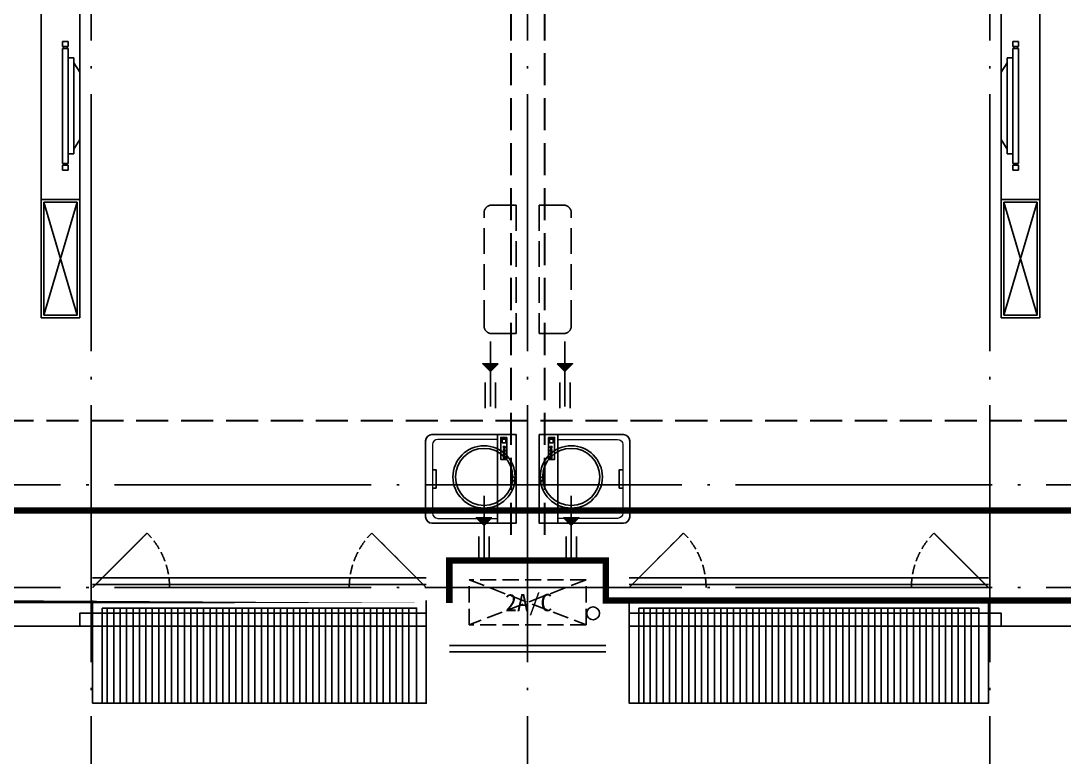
# Model space of a CAD drawing. Extents: x 23000734 to 24262965, y -11528137 to -9789882.
# Drawn here: x 24238966 to 24247095, y -10106160 to -10100428 of the extents above; entities that cross this region are included whole.
import ezdxf

# ---------------------------------------------------------------- set-up
doc = ezdxf.new("R2010")
doc.units = 0
doc.header["$LTSCALE"] = 1000
for name, pattern in [('DASH', [0.35, 0.25, -0.1]), ('DASHDOTX2', [50.8, 25.4, -12.7, 0, -12.7]), ('DOTE', [2.4200000000000004, 2, -0.2, 0.02, -0.2])]:
    doc.linetypes.add(name, pattern=pattern)
for name, color, linetype in [('0-0全面积', 3, 'Continuous'), ('0-0半面积', 10, 'Continuous'), ('0-0太阳能', 167, 'Continuous'), ('0-厨卫洁具', 95, 'Continuous'), ('0-开启示意', 154, 'Continuous'), ('0-栏杆', 141, 'Continuous'), ('0-看线', 173, 'Continuous'), ('0-线脚', 6, 'Continuous'), ('A-SURFACE', 6, 'Continuous'), ('A-活动家具', 8, 'Continuous'), ('B-家具', 167, 'DASHDOTX2'), ('BALCONY', 6, 'Continuous'), ('DOTE', 249, 'DOTE'), ('KT', 8, 'Continuous'), ('PUB_STRM', 4, 'Continuous'), ('空调', 6, 'Continuous')]:
    doc.layers.add(name, color=color, linetype=linetype)
doc.styles.add('黑体', font='SIMHEI_0.TTF', dxfattribs={"width": 0.8})

# ---------------------------------------------------------------- blocks, each defined once
blk = doc.blocks.new('客厅电视')
at = {"layer": 'B-家具'}
for p, q in [((23188.14249592018, 22787.39093441097), (23488.14249592018, 22787.39093441097)), ((23353.81299485546, 22520.07750156242), (23353.81299485546, 22557.39093439747)), ((23353.81299485546, 22557.39093439747), (23398.58911425713, 22557.39093439747)), ((23398.58911425713, 22520.07750156242), (23353.81299485546, 22520.07750156242)), ((23361.27568142232, 22520.07750156242), (23361.27568142232, 22505.15212842869)), ((23391.12642769027, 22520.07750156242), (23391.12642769027, 22505.15212842869)), ((23398.58911425713, 22557.39093439747), (23398.58911425713, 22520.07750156242)), ((23398.58911425713, 22505.15212842869), (23353.81299485546, 22505.15212842869)), ((23353.81299485546, 22505.15212842869), (23353.81299485546, 21609.62974039558)), ((23398.58911425713, 21609.62974039558), (23398.58911425713, 22505.15212842869)), ((23443.36523365881, 22430.52526275907), (23398.58911425713, 22430.52526275907)), ((23398.58911425713, 22430.52526275907), (23398.58911425713, 21684.2566060652)), ((23443.36523365881, 21684.2566060652), (23443.36523365881, 22430.52526275907)), ((23488.14135306049, 22318.58496425534), (23443.36523365881, 22393.21182992449)), ((23443.36523365881, 22393.21182992449), (23443.36523365881, 21721.57003889978)), ((23488.14135306049, 21796.1969045694), (23488.14135306049, 22318.58496425534)), ((23443.36523365881, 21721.57003889978), (23488.14135306049, 21796.1969045694)), ((23398.58911425713, 21684.2566060652), (23443.36523365881, 21684.2566060652)), ((23353.81299485546, 21609.62974039558), (23398.58911425713, 21609.62974039558)), ((23398.58911425713, 21594.70436726185), (23353.81299485546, 21594.70436726185)), ((23353.81299485546, 21594.70436726185), (23353.81299485546, 21557.39093442727)), ((23353.81299485546, 21557.39093442727), (23398.58911425713, 21557.39093442727)), ((23361.27568142232, 21594.70436726185), (23361.27568142232, 21609.62974039558)), ((23391.12642769027, 21594.70436726185), (23391.12642769027, 21609.62974039558)), ((23398.58911425713, 21557.39093442727), (23398.58911425713, 21594.70436726185)), ((23488.14249592018, 21327.39093441097), (23188.14249592018, 21327.39093441097))]:
    blk.add_line(p, q, dxfattribs=at)
for points in [[(23488.14249592018, 23707.39093441097), (23188.14249592018, 23707.39093441097), (23188.14249592018, 20407.39093441097), (23488.14249591646, 20407.39093690459), (23488.14249591646, 23707.39093441097)], [(23468.14249591646, 22807.39093441097), (23208.14249592018, 23687.39093441097)], [(23208.14249592018, 22807.39093441097), (23468.14249591646, 23687.39093441097)], [(23468.14249591646, 21307.39093441097), (23208.14249592018, 21307.39093441097), (23208.14249592018, 20427.39093457721), (23468.14249591646, 20427.39093673835), (23468.14249591646, 21307.39093441097), (23208.14249592018, 20427.39093441097)], [(23208.14249592018, 21307.39093441097), (23468.14249591646, 20427.39093441097)]]:
    blk.add_lwpolyline(points, dxfattribs=at)
blk.add_lwpolyline([(23468.14249591646, 22807.39093441097), (23468.14249591646, 23687.39093441097), (23208.14249592018, 23687.39093441097), (23208.14249592018, 22807.39093441097)], close=True, dxfattribs=at)
blk = doc.blocks.new('A$C5E80688F')
at = {"layer": 'A-活动家具', "extrusion": (0, 0, -1), "zscale": -1, "rotation": 179.9999999999998}
blk.add_blockref('客厅电视', (27041.14249591529, 19667.39093441144), dxfattribs=at)
at = {"layer": 'A-活动家具', "extrusion": (0, 0, -1), "xscale": -1, "zscale": -1, "rotation": 180}
blk.add_blockref('客厅电视', (-27115.14249591529, 19667.39093441144), dxfattribs=at)
blk = doc.blocks.new('$plan$00001623')
at = {"layer": '0-厨卫洁具', "linetype": 'Continuous'}
blk.add_line((-341.0638153267937, -144.6659197755616), (341.8834332893312, -144.6659197755616), dxfattribs=at)
at = {"layer": '0-厨卫洁具'}
blk.add_lwpolyline([(295, -705.8351835135873), (-295, -705.8351835135909, -0.414213562373095), (-345, -655.8351835135909), (-345, 0), (345, 0), (345, -655.8351835135909, -0.414213562373095)], format="xyb", close=True, dxfattribs=at)
for points in [[(323.3669517711533, -71.58882026028004), (151.9948796328244, -71.58882026028004), (151.9948796328244, -119.7109121235189), (323.3669517711533, -119.7109121235189)], [(280.8780295278848, -109.8034200168186), (309.2039545124571, -109.8034200168186), (309.2039545124571, -80.08098798927676), (280.8780295278848, -80.08098798927676)], [(163.0332813934365, -85.77758666829322), (176.6797890030721, -85.77758666829322), (176.6797890030721, -98.50580599754903), (163.0332813934365, -98.50580599754903)], [(188.5066927319422, -85.77758666829322), (202.1532003415778, -85.77758666829322), (202.1532003415778, -98.50580599754903), (188.5066927319422, -98.50580599754903)], [(213.0704064292804, -85.77758666829322), (226.716914038916, -85.77758666829322), (226.716914038916, -98.50580599754903), (213.0704064292804, -98.50580599754903)], [(239.4535849417734, -85.77758666829322), (253.100092551409, -85.77758666829322), (253.100092551409, -98.50580599754903), (239.4535849417734, -98.50580599754903)]]:
    blk.add_lwpolyline(points, close=True, dxfattribs=at)
at = {"layer": '0-厨卫洁具', "lineweight": 13}
blk.add_lwpolyline([(307.2702440595567, -144.6659197755616), (307.2702440595531, -610.9635392652526, -0.414213562373095), (267.2702440595531, -650.9635392652526), (-267.2702440595531, -650.963539265249, -0.414213562373095), (-307.2702440595531, -610.963539265249), (-307.2702440595531, -144.6659197755616)], format="xyb", dxfattribs=at)
at = {"layer": '0-厨卫洁具'}
blk.add_lwpolyline([(-71.03978584050492, -650.9635392652526), (-71.03978584050492, -623.3845569657606), (0, -623.3845569657606), (71.03978584050492, -623.3845569657606), (71.03978584050492, -650.9635392652526)], dxfattribs=at)
blk.add_circle((0, -25.47641460187879), 16.03030064122868, dxfattribs=at)
blk = doc.blocks.new('tynsx')
at = {"layer": '0-厨卫洁具'}
for radius in [242.5, 222.5]:
    blk.add_circle((-242.5, 0), radius, dxfattribs=at)
blk = doc.blocks.new('A$C2A163BE1')
at = {"extrusion": (0, 0, -1), "xscale": -1, "zscale": -1, "rotation": 359.9988535131273}
blk.add_blockref('tynsx', (192.5000114776194, -5158.499999983236), dxfattribs=at)
at = {"extrusion": (0, 0, -1), "zscale": -1, "rotation": 0.001146486872711296}
blk.add_blockref('tynsx', (-2.50001147761941, -5158.499999983236), dxfattribs=at)
at = {"layer": '0-厨卫洁具', "xscale": -1.000000000000003, "rotation": 270.0000000883789}
blk.add_blockref('$plan$00001623', (-184.9999997131526, -5173.389011191204), dxfattribs=at)
at = {"layer": '0-厨卫洁具', "rotation": 89.99999991162109}
blk.add_blockref('$plan$00001623', (-5.000000286847353, -5173.389011191204), dxfattribs=at)
blk = doc.blocks.new('A$C1C455A10')
at = {"layer": '0-看线'}
for points in [[(-1203, -7957.5), (1597, -7957.5)], [(5777, -7957.5), (3177, -7957.5)]]:
    blk.add_lwpolyline(points, dxfattribs=at)
at = {"layer": '0-线脚'}
for points in [[(-1203, -7857.5), (-1203, -7957.5), (-1303, -7957.5), (-1303, -8057.5), (-2053, -8057.5), (-2053, -7957.5), (-2153, -7957.5), (-2153, -7857.5)], [(5777, -7857.5), (5777, -7957.5), (5877, -7957.5), (5877, -8057.5), (6627, -8057.5), (6627, -7957.5), (6727, -7957.5), (6727, -7857.5)]]:
    blk.add_lwpolyline(points, dxfattribs=at)
blk = doc.blocks.new('A$C0B5919E6')
at = {"layer": '空调', "linetype": 'DASH', "ltscale": 0.8}
blk.add_lwpolyline([(249.9994896482676, 0.001130153046688065), (59.99948964826763, 0.001130153046688065, -0.414213562373095), (-0.0005103517323732376, 60.00113015304669), (-0.0005103517323732376, 940.0011301530467, -0.414213562373095), (59.99948964826763, 1000.001130153047), (249.9994896482676, 1000.001130153047)], format="xyb", close=True, dxfattribs=at)
blk = doc.blocks.new('rfwetery')
at = {"layer": 'BALCONY'}
for points in [[(11892286.50001817, 65605.17812204023), (11892346.50001139, 65605.17812376912), (11892346.50001463, 65545.1781290319)], [(11892406.50000461, 65605.17812186934), (11892346.50001139, 65605.17812376912), (11892346.50000797, 65545.1781290319)]]:
    blk.add_hatch(color=256, dxfattribs=at).paths.add_polyline_path(points)
h = blk.add_hatch(color=256, dxfattribs=at)
h.paths.add_polyline_path([(11892406.50000461, 65605.17812186934), (11892346.50001139, 65605.17812376923), (11892346.50000797, 65545.17812903179)])
h.paths.add_polyline_path([(11892346.50001139, 65605.17812376912), (11892346.50000797, 65545.1781290319), (11892406.50000461, 65605.17812186934)])
blk.add_line((11892346.49999243, 65272.27744436939), (11892346.50002119, 65777.37640284188), dxfattribs=at)
at = {"layer": 'BALCONY', "linetype": 'DASH'}
for p, q in [((11892306.49999366, 65259.51920022164), (11892306.5, 65459.51920022164)), ((11892386.49999366, 65259.51919768855), (11892386.5, 65459.51919768855))]:
    blk.add_line(p, q, dxfattribs=at)
at = {"layer": 'BALCONY'}
blk.add_lwpolyline([(11892286.50000461, 65605.17812566913), (11892346.50000271, 65545.17812376923), (11892406.50000461, 65605.17812186934)], close=True, dxfattribs=at)
blk = doc.blocks.new('A$C35C37B70')
at = {"layer": 'BALCONY', "xscale": -1, "rotation": 359.9964855926331}
for p in [(11891932.95997542, -71485.72983061522), (11891882.95997542, -72685.72983061522)]:
    blk.add_blockref('rfwetery', p, dxfattribs=at)
at = {"layer": 'BALCONY', "rotation": 0.003514407366884229}
for p in [(-11892171.95997542, -71485.72983061522), (-11892121.95997542, -72685.72983061522)]:
    blk.add_blockref('rfwetery', p, dxfattribs=at)
at = {"layer": '空调', "linetype": 'DASH', "ltscale": 0.8, "rotation": 359.9964855926331}
blk.add_blockref('A$C0B5919E6', (-459.5249908268452, -4916.741588832811), dxfattribs=at)
at = {"layer": '空调', "linetype": 'DASH', "ltscale": 0.8, "xscale": -1, "rotation": 0.003514407366882466}
blk.add_blockref('A$C0B5919E6', (220.5249908268452, -4916.741588832811), dxfattribs=at)
blk = doc.blocks.new('KC')
at = {"layer": '0-开启示意', "linetype": 'DASH', "ltscale": 0.3, "const_width": 10}
blk.add_lwpolyline([(245355.2100543217, 107837.9834782778), (244930.9459856096, 107413.7194095703)], dxfattribs=at)
at = {"layer": '0-开启示意', "linetype": 'DASH', "ltscale": 0.3}
blk.add_lwpolyline([(245355.21005432, 107837.9834782821), (244930.9459856096, 107413.7194095703)], dxfattribs=at)
blk.add_arc((245355.2100543217, 107837.9834782821), 600, 179.9999999999959, 224.9999999996552, dxfattribs=at)
blk = doc.blocks.new('A$C35AB33C4')
at = {"layer": '0-开启示意', "rotation": 180}
for p in [(244856.7100543194, 101427.9834782816), (249236.7100543194, 101427.9834782816)]:
    blk.add_blockref('KC', p, dxfattribs=at)
at = {"layer": '0-开启示意', "xscale": -1, "rotation": 180}
for p in [(-243053.7100543194, 101427.9834782816), (-238873.7100543268, 101427.9834782816)]:
    blk.add_blockref('KC', p, dxfattribs=at)
blk = doc.blocks.new('A$C69155677')
at = {"layer": 'KT', "linetype": 'DASH', "ltscale": 0.5}
for p, q in [((43.32731948420405, 189.4510309416801), (-866.6726804040372, 189.4510309416801)), ((-866.6726804040372, -160.5489690508693), (-866.6726804040372, 189.4510309416801)), ((43.32731948420405, -160.5489690508693), (43.32731948420405, 189.4510309416801)), ((43.32731948420405, -160.5489690508693), (-866.6726804040372, -160.5489690508693))]:
    blk.add_line(p, q, dxfattribs=at)
for points in [[(43.32731948420405, 189.4510309416801), (-866.6726804040372, -160.5489690508693)], [(-866.6726804040372, 189.4510309416801), (43.32731948420405, -160.5489690508693)]]:
    blk.add_lwpolyline(points, dxfattribs=at)
at = {"layer": 'KT', "style": '黑体'}
blk.add_text('2A/C', height=135.1898734177215, dxfattribs=at).set_placement((-587.721311878413, -54.87887381576002))
blk = doc.blocks.new('A$C1FCC07B3')
at = {"layer": '0-0太阳能', "linetype": 'ByBlock'}
for points in [[(1764.999999206513, 354.9974989462644), (1764.999999206513, -444.8290947619826), (-1035.000000793487, -445.0025010537356), (-1035.000000793487, 354.997498953715)], [(-900, -444.9974989499897), (-900, 294.9974989499897)], [(-850, -444.9974989499897), (-850, 294.9974989499897)], [(-800, -444.9974989499897), (-800, 294.9974989499897)], [(-750, -444.9974989499897), (-750, 294.9974989499897)], [(-700, -444.9974989499897), (-700, 294.9974989499897)], [(-650, -444.9974989499897), (-650, 294.9974989499897)], [(-600, -444.9974989499897), (-600, 294.9974989499897)], [(-550, -444.9974989499897), (-550, 294.9974989499897)], [(-500, -444.9974989499897), (-500, 294.9974989499897)], [(-450, -444.9974989499897), (-450, 294.9974989499897)], [(-400, -444.9974989499897), (-400, 294.9974989499897)], [(-350, -444.9974989499897), (-350, 294.9974989499897)], [(-300, -444.9974989499897), (-300, 294.9974989499897)], [(-250, -444.9974989499897), (-250, 294.9974989499897)], [(-200, -444.9974989499897), (-200, 294.9974989499897)], [(-150, -444.9974989499897), (-150, 294.9974989499897)], [(-100, -444.9974989499897), (-100, 294.9974989499897)], [(-50, -444.9974989499897), (-50, 294.9974989499897)], [(0, -444.9974989499897), (0, 294.9974989499897)], [(50, -444.9974989499897), (50, 294.9974989499897)], [(100, -444.9974989499897), (100, 294.9974989499897)], [(150, -444.9974989499897), (150, 294.9974989499897)], [(200, -444.9974989499897), (200, 294.9974989499897)], [(250, -444.9974989499897), (250, 294.9974989499897)], [(300, -444.9974989499897), (300, 294.9974989499897)], [(350, -444.9974989499897), (350, 294.9974989499897)], [(400, -444.9974989499897), (400, 294.9974989499897)], [(450, -444.9974989499897), (450, 294.9974989499897)], [(500, -444.9974989499897), (500, 294.9974989499897)], [(550, -444.9974989499897), (550, 294.9974989499897)], [(600, -444.9974989499897), (600, 294.9974989499897)], [(650, -444.9974989499897), (650, 294.9974989499897)], [(700, -444.9974989499897), (700, 294.9974989499897)], [(750, -444.9974989499897), (750, 294.9974989499897)], [(800, -444.9974989499897), (800, 294.9974989499897)], [(850, -444.9974989499897), (850, 294.9974989499897)], [(900, -444.9974989499897), (900, 294.9974989499897)], [(950, -444.9974989499897), (950, 294.9974989499897)], [(1000, -444.9974989499897), (1000, 294.9974989499897)], [(1050, -444.9974989499897), (1050, 294.9974989499897)], [(1100, -444.9974989499897), (1100, 294.9974989499897)], [(1150, -444.9974989499897), (1150, 294.9974989499897)], [(1200, -444.9974989499897), (1200, 294.9974989499897)], [(1250, -444.9974989499897), (1250, 294.9974989499897)], [(1300, -444.9974989499897), (1300, 294.9974989499897)], [(1350, -444.9974989499897), (1350, 294.9974989499897)], [(1400, -444.9974989499897), (1400, 294.9974989499897)], [(1450, -444.9974989499897), (1450, 294.9974989499897)], [(1500, -444.9974989499897), (1500, 294.9974989499897)], [(1550, -444.9974989499897), (1550, 294.9974989499897)], [(1600, -444.9974989499897), (1600, 294.9974989499897)], [(1650, -444.9974989499897), (1650, 294.9974989499897)]]:
    blk.add_lwpolyline(points, dxfattribs=at)
blk.add_lwpolyline([(1689.999999206513, 294.9874947201461), (-960.0000007934868, 294.9974989574403), (-960.0000007934868, -445.0025010537356), (1689.999999206513, -445.0125052910298)], close=True, dxfattribs=at)
blk = doc.blocks.new('A$C0F5643CA')
at = {"layer": '0-0太阳能', "linetype": 'ByBlock'}
for points in [[(1464.999999206513, 649.8165894709527), (1464.999999206513, -150.0100042372942), (-1135.000000793487, -150.1834105290473), (-1135.000000793487, 649.8165894784033)], [(-1000, -150), (-1000, 589.816589474678)], [(-950, -150), (-950, 589.816589474678)], [(-900, -150), (-900, 589.816589474678)], [(-850, -150), (-850, 589.816589474678)], [(-800, -150), (-800, 589.816589474678)], [(-750, -150), (-750, 589.816589474678)], [(-700, -150), (-700, 589.816589474678)], [(-650, -150), (-650, 589.816589474678)], [(-600, -150), (-600, 589.816589474678)], [(-550, -150), (-550, 589.816589474678)], [(-500, -150), (-500, 589.816589474678)], [(-450, -150), (-450, 589.816589474678)], [(-400, -150), (-400, 589.816589474678)], [(-350, -150), (-350, 589.816589474678)], [(-300, -150), (-300, 589.816589474678)], [(-250, -150), (-250, 589.816589474678)], [(-200, -150), (-200, 589.816589474678)], [(-150, -150), (-150, 589.816589474678)], [(-100, -150), (-100, 589.816589474678)], [(-50, -150), (-50, 589.816589474678)], [(0, -150), (0, 589.816589474678)], [(50, -150), (50, 589.816589474678)], [(100, -150), (100, 589.816589474678)], [(150, -150), (150, 589.816589474678)], [(200, -150), (200, 589.816589474678)], [(250, -150), (250, 589.816589474678)], [(300, -150), (300, 589.816589474678)], [(350, -150), (350, 589.816589474678)], [(400, -150), (400, 589.816589474678)], [(450, -150), (450, 589.816589474678)], [(500, -150), (500, 589.816589474678)], [(550, -150), (550, 589.816589474678)], [(600, -150), (600, 589.816589474678)], [(650, -150), (650, 589.816589474678)], [(700, -150), (700, 589.816589474678)], [(750, -150), (750, 589.816589474678)], [(800, -150), (800, 589.816589474678)], [(850, -150), (850, 589.816589474678)], [(900, -150), (900, 589.816589474678)], [(950, -150), (950, 589.816589474678)], [(1000, -150), (1000, 589.816589474678)], [(1050, -150), (1050, 589.816589474678)], [(1100, -150), (1100, 589.816589474678)], [(1150, -150), (1150, 589.816589474678)], [(1200, -150), (1200, 589.816589474678)], [(1250, -150), (1250, 589.816589474678)], [(1300, -150), (1300, 589.816589474678)], [(1350, -150), (1350, 589.816589474678)]]:
    blk.add_lwpolyline(points, dxfattribs=at)
blk.add_lwpolyline([(1389.999999206513, 589.8065852448344), (-1060.000000793487, 589.8165894821286), (-1060.000000793487, -150.0050021037459), (1389.999999206513, -150.0150063410401)], close=True, dxfattribs=at)

msp = doc.modelspace()

# ---------------------------------------------------------------- linework, layer by layer
for points in [[(24243704.72500856, -10105139.56526623), (24255404.72500856, -10105139.56526623), (24255404.72500856, -10091149.56533424), (24245004.72500839, -10091149.56533424)], [(24220004.72501176, -10105139.56526623), (24242124.72500856, -10105139.56526623)]]:
    msp.add_lwpolyline(points)
at = {"layer": '0-0全面积', "linetype": 'DASH', "lineweight": 30, "const_width": 50}
msp.add_lwpolyline([(24235314.72500871, -10104239.56526634), (24235314.72500871, -10104239.56526634), (24235314.72500795, -10104239.56526554), (24251014.72503738, -10104239.56526554), (24251014.72503926, -10104239.56527261), (24255314.72500769, -10104239.56527389), (24255314.72497135, -10093339.56525384), (24244514.72500709, -10093339.56526089), (24244514.72500251, -10091239.56526018), (24239314.72500733, -10091239.56525822), (24239314.72500733, -10093339.56527298), (24231914.72497672, -10093339.56526181), (24231914.72614301, -10097239.56528306), (24230214.72500962, -10097239.56528306), (24230214.72500962, -10093339.56526622), (24220814.72500861, -10093339.56526622), (24220814.72500861, -10091239.56526622), (24215614.72500861, -10091239.56526622), (24215614.72500861, -10093339.56526622), (24208214.72500861, -10093339.56526622), (24208214.72500861, -10097239.56526622), (24206814.72500861, -10097239.56526622)], dxfattribs=at)
at = {"layer": '0-0半面积', "linetype": 'DASH', "const_width": 50}
msp.add_lwpolyline([(24251304.72500815, -10104239.56527677), (24251304.72493501, -10104939.56526309), (24243524.72500813, -10104939.56526309), (24243524.72501165, -10104629.56528369), (24242304.72503917, -10104629.56528369), (24242304.72503918, -10104939.56527046), (24235024.72509126, -10104939.56728757), (24235024.72500812, -10104239.56527676), (24235314.72500813, -10104239.56527678), (24235314.72500813, -10104239.56527677), (24251014.72500813, -10104239.56527677), (24251014.72500813, -10104239.56527677), (24251304.72500815, -10104239.56683729)], dxfattribs=at)
at = {"layer": '0-栏杆'}
for points in [[(24239524.72500861, -10104764.56526094), (24242124.72500861, -10104764.56526094)], [(24246504.72500861, -10104764.56526094), (24243704.72500861, -10104764.56526094)], [(24239524.72500861, -10104814.56526094), (24242124.72500861, -10104814.56526094)], [(24246504.72500861, -10104814.56526094), (24243704.72500861, -10104814.56526094)], [(24243524.72500861, -10105289.56526094), (24242304.72500861, -10105289.56526094)], [(24243524.72500861, -10105339.56526094), (24242304.72500861, -10105339.56526094)]]:
    msp.add_lwpolyline(points, dxfattribs=at)
at = {"layer": 'A-SURFACE', "linetype": 'DASH', "lineweight": 30}
for points in [[(24235314.72500871, -10104239.56526107), (24235314.72500871, -10104239.56526107), (24235314.72500795, -10103539.56526026), (24251014.72503738, -10103539.56526026), (24251014.72503926, -10104239.56526733), (24255314.72500769, -10104239.56526862), (24255314.72497135, -10093339.56524857), (24244514.72500709, -10093339.56525561), (24244514.72500251, -10091239.5652549), (24239314.72500733, -10091239.56525294), (24239314.72500733, -10093339.5652677), (24231914.72497672, -10093339.56525654), (24231914.72614301, -10097239.56527778), (24230214.72500962, -10097239.56527778), (24230214.72500962, -10093339.56526094), (24220814.72500861, -10093339.56526094), (24220814.72500861, -10091239.56526094), (24215614.72500861, -10091239.56526094), (24215614.72500861, -10093339.56526094), (24208214.72500861, -10093339.56526094), (24208214.72500861, -10097239.56526094), (24206814.72500861, -10097239.56526094)], [(24242784.72500861, -10099629.56526094), (24242784.72500861, -10104449.56526094)], [(24243044.72500861, -10099629.56526094), (24243044.72500861, -10104449.56526094)]]:
    msp.add_lwpolyline(points, dxfattribs=at)
at = {"layer": 'DOTE'}
for p, q in [((24239514.72500861, -10107839.56526094), (24239514.72500861, -10085439.56526094)), ((24246514.72500861, -10107839.56526094), (24246514.72500861, -10085439.56526094)), ((24242914.72500861, -10107839.56526094), (24242914.72500861, -10097439.56526094)), ((24181614.72500861, -10104039.56526094), (24257114.72500861, -10104039.56526094)), ((24181614.72500861, -10104839.56526094), (24257114.72500861, -10104839.56526094))]:
    msp.add_line(p, q, dxfattribs=at)
at = {"layer": 'PUB_STRM'}
msp.add_circle((24243424.72500861, -10105039.56525863), 50, dxfattribs=at)

# ---------------------------------------------------------------- block references
at = {"xscale": -1}
for name, p in [('A$C1C455A10', (24245301.72500861, -10097082.06526094)), ('A$C35AB33C4', (24246006.22500861, -10098429.56526094)), ('A$C2A163BE1', (24242819.72500861, -10098820.06526094)), ('A$C35C37B70', (24242795.23229285, -10097945.56526094)), ('A$C5E80688F', (24243051.72500861, -10098699.56526094)), ('A$C0F5643CA', (24240989.72500461, -10105589.38185568)), ('A$C1FCC07B3', (24245469.72500777, -10105294.5627599))]:
    msp.add_blockref(name, p, dxfattribs=at)
msp.add_blockref('A$C69155677', (24243326.39768907, -10104969.01629189))

doc.saveas('drawing.dxf')
